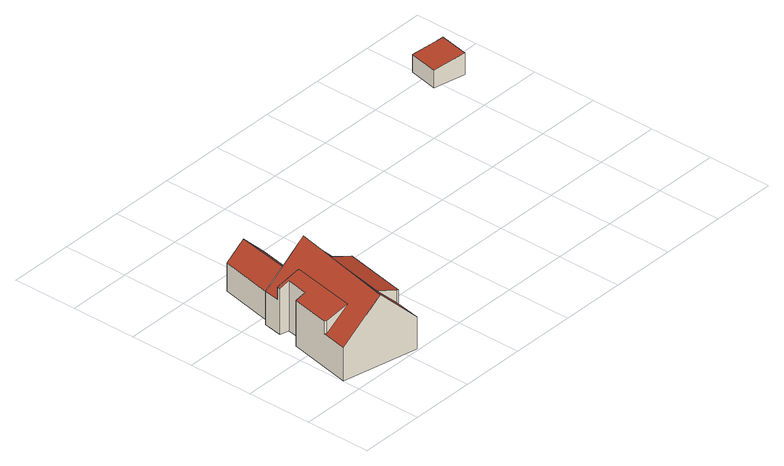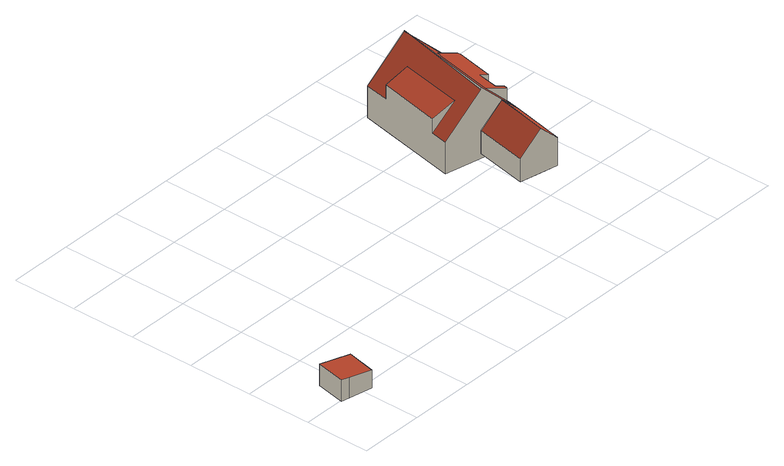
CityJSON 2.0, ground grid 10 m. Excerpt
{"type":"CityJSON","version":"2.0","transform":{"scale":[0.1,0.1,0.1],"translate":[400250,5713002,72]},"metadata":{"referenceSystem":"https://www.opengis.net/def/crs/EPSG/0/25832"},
"CityObjects":{
"building1":{"type":"Building","attributes":{"name":"05913000712260168 001","LoD1_datenquelleDachhoehe":"1000","LoD1_bezugspunktDach":"2200","GebaeudeHoehe":11.3,"LoD1_datenquelleBodenhoehe":"1000","LoD1_datenquelleLage":"1000","LoD2_datenquelleBodenhoehe":"1000","LoD2_datenquelleDachhoehe":"1000","LoD2_datenquelleLage":"1000","LoD2_FFDatum":"2020-02-06","LoD3_datenquelleBodenhoehe":"1000","LoD3_datenquelleDachhoehe":"1000","LoD3_datenquelleLage":"1000","LoD3_FFDatum":"2019-10-16","LoD3_FirstGenerationBy":"Hochschule Niederrhein, iPattern Institut, 2019","roofType":"3200","measuredHeight":11.3,"storeysAboveGround":0},"address":[{"locality":"Dortmund","thoroughfareNumber":"168","thoroughfareName":"Greveler Straße"}],"geometry":[{"type":"MultiSurface","lod":"2","boundaries":[[[0,1,2,3,4,5,6,7,8]],[[9,10,11,12,13,0,14,15,16,17]],[[5,4,18,19,20]],[[21,22,23,24,25,26,27,9,17,28,29,30]],[[31,32,33,34,35,36,37,38,39,40,41,42,43,44,45,46,47]],[[34,15,14,8,7,36]],[[36,7,6,20,19,2,1,39]],[[47,21,30,29,28,16,15,34]],[[8,14,0]],[[39,1,0,13,12,41]],[[2,19,18,3]],[[3,18,4]],[[5,20,6]],[[16,28,17]],[[9,27,10]],[[10,27,26,11]],[[41,12,11,26,25,24,44]],[[44,24,23,45]],[[45,23,22,46]],[[46,22,21,47]]],"semantics":{"surfaces":[{"type":"RoofSurface"},{"type":"GroundSurface"},{"type":"WallSurface"}],"values":[0,0,0,0,1,2,2,2,2,2,2,2,2,2,2,2,2,2,2,2]}}]},
"building2":{"type":"Building","attributes":{"name":"05913000712260168 003","LoD1_datenquelleDachhoehe":"1000","LoD1_bezugspunktDach":"2200","GebaeudeHoehe":7.1,"LoD1_datenquelleBodenhoehe":"1000","LoD1_datenquelleLage":"1000","LoD2_datenquelleBodenhoehe":"1000","LoD2_datenquelleDachhoehe":"1000","LoD2_datenquelleLage":"1000","LoD2_FFDatum":"2020-02-06","LoD3_datenquelleBodenhoehe":"1000","LoD3_datenquelleDachhoehe":"1000","LoD3_datenquelleLage":"1000","LoD3_FFDatum":"2019-10-16","LoD3_FirstGenerationBy":"Hochschule Niederrhein, iPattern Institut, 2019","roofType":"3100","measuredHeight":7.1,"storeysAboveGround":0},"address":[{"locality":"Dortmund","thoroughfareNumber":"168","thoroughfareName":"Greveler Straße"}],"geometry":[{"type":"MultiSurface","lod":"2","boundaries":[[[48,49,50,51]],[[50,52,15,53,54]],[[55,56,57,58,59,60,61]],[[61,52,50,49,56]],[[56,49,48,57]],[[57,48,51,54,53,15,60]],[[60,15,52,61]],[[50,54,51]]],"semantics":{"surfaces":[{"type":"RoofSurface"},{"type":"GroundSurface"},{"type":"WallSurface"}],"values":[0,0,1,2,2,2,2,2]}}]},
"building3":{"type":"Building","attributes":{"name":"05913000712260168 008","LoD1_datenquelleDachhoehe":"1000","LoD1_bezugspunktDach":"2200","GebaeudeHoehe":3.4,"LoD1_AnlassartAlkis":300200,"LoD1_datenquelleBodenhoehe":"1000","LoD1_datenquelleLage":"1000","LoD2_datenquelleBodenhoehe":"1000","LoD2_datenquelleDachhoehe":"1000","LoD2_datenquelleLage":"1000","LoD2_FFDatum":"2020-02-06","LoD3_datenquelleBodenhoehe":"1000","LoD3_datenquelleDachhoehe":"1000","LoD3_datenquelleLage":"1000","LoD3_FFDatum":"2019-10-16","LoD3_FirstGenerationBy":"Hochschule Niederrhein, iPattern Institut, 2019","roofType":"1000","measuredHeight":3.4,"storeysAboveGround":0},"address":[{"locality":"Dortmund","thoroughfareNumber":"168","thoroughfareName":"Greveler Straße"}],"geometry":[{"type":"MultiSurface","lod":"2","boundaries":[[[62,63,64,65,66]],[[67,68,69,70,71]],[[70,66,65,71]],[[71,65,64,67]],[[67,64,63,68]],[[68,63,62,69]],[[69,62,66,70]]],"semantics":{"surfaces":[{"type":"RoofSurface"},{"type":"GroundSurface"},{"type":"WallSurface"}],"values":[0,1,2,2,2,2,2]}}]}
},
"vertices":[
[60,15,120],[120,3,59],[127,41,59],[124,41,63],[92,47,95],[111,145,95],[147,137,59],[152,164,59],[95,176,117],[44,56,95],[12,64,63],[10,67,61],[2,27,61],[60,15,119],[95,176,122],[34,188,61],[30,164,61],[64,157,95],[124,41,82],[127,41,81],[147,137,81],[29,159,81],[43,156,87],[37,123,87],[22,126,81],[11,69,81],[10,67,81],[12,64,82],[30,164,81],[29,162,81],[29,161,81],[29,161,9],[29,162,9],[30,164,9],[34,188,9],[95,176,9],[152,164,9],[147,137,9],[127,41,9],[120,3,9],[60,15,9],[2,27,9],[10,67,9],[11,69,9],[22,126,9],[37,123,9],[43,156,9],[29,159,9],
[95,176,53],[111,257,53],[78,264,87],[62,183,87],[51,269,61],[61,183,87],[62,183,88],[78,264,17],[111,257,17],[95,176,17],[62,183,17],[61,183,17],[34,188,17],[51,269,17],
[641,406,48],[628,409,46],[592,416,42],[582,371,42],[632,361,48],[592,416,14],[628,409,14],[641,406,14],[632,361,14],[582,371,14]
]}
